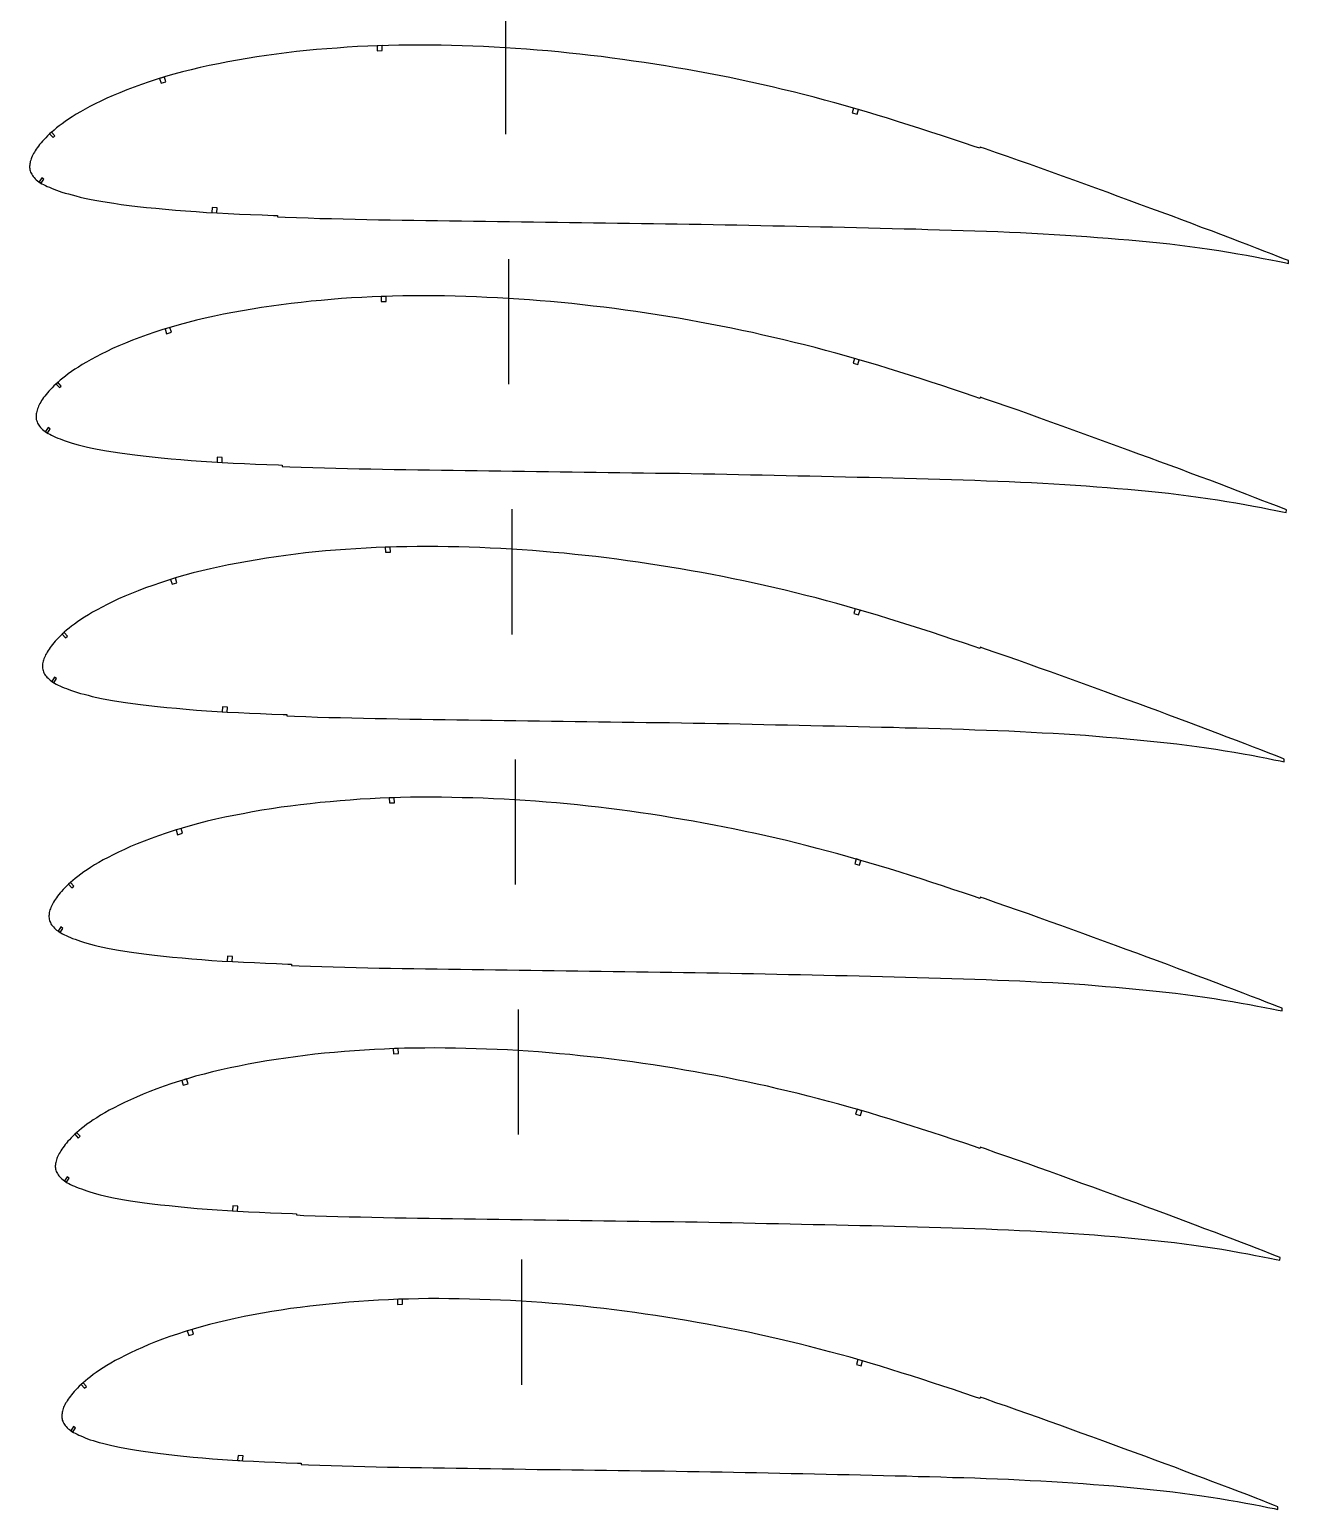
# Model space of a CAD drawing. Header units: metres. Extents: x -812 to 264, y -15627 to 100.
# Drawn here: x -760 to 247, y -4500 to -3316 of the extents above; entities that cross this region are included whole.
import ezdxf

# ---------------------------------------------------------------- set-up
doc = ezdxf.new("R2010")
doc.units = ezdxf.units.M

msp = doc.modelspace()

# ---------------------------------------------------------------- linework, layer by layer
for p, q in [((-379.3, -3400), (-379.3, -3300)), ((-376.8, -3600), (-376.8, -3500)), ((-374.2, -3800), (-374.2, -3700)), ((-371.6, -4000), (-371.6, -3900)), ((-369.1, -4200), (-369.1, -4100)), ((-366.5, -4400), (-366.5, -4300))]:
    msp.add_line(p, q)
at = {"layer": 'FoilLayer'}
for points in [[(246.8, -3501.1), (243.8, -3499.9), (239, -3498), (233.8, -3495.9), (228, -3493.7), (221.8, -3491.3), (215.1, -3488.7), (208, -3486), (200.5, -3483.2), (192.9, -3480.3), (185.2, -3477.3), (177.4, -3474.5), (169.5, -3471.5), (161.5, -3468.5), (153.3, -3465.4), (145.1, -3462.4), (136.7, -3459.3), (128.1, -3456.2), (119.4, -3453), (110.6, -3449.8), (101.8, -3446.5), (92.9, -3443.3), (84, -3440), (75.1, -3436.8), (66.2, -3433.6), (57.3, -3430.4), (48.5, -3427.2), (39.6, -3424.1), (30.8, -3421), (22.1, -3417.9), (13.3, -3414.9), (4.5, -3411.8), (0.2, -3410.4), (-0.1, -3411.3), (-4.5, -3409.8), (-13.2, -3406.9), (-21.9, -3404), (-30.6, -3401.1), (-39.3, -3398.3), (-48, -3395.5), (-56.6, -3392.7), (-65.2, -3390), (-73.8, -3387.3), (-82.3, -3384.7), (-90.7, -3382.2), (-99.2, -3379.7), (-107.6, -3377.3), (-116, -3375), (-124.4, -3372.7), (-132.7, -3370.5), (-141.1, -3368.3), (-149.5, -3366.2), (-157.9, -3364.2), (-166.3, -3362.2), (-174.8, -3360.3), (-183.2, -3358.4), (-191.7, -3356.6), (-200.1, -3354.8), (-208.6, -3353.1), (-217.1, -3351.5), (-225.7, -3349.9), (-234.2, -3348.4), (-242.8, -3346.9), (-251.4, -3345.4), (-260, -3344.1), (-268.6, -3342.7), (-277.2, -3341.5), (-285.8, -3340.2), (-294.3, -3339.1), (-302.9, -3338), (-311.5, -3337), (-320, -3336), (-328.6, -3335.1), (-337.1, -3334.2), (-345.7, -3333.4), (-354.3, -3332.7), (-362.8, -3332), (-371.4, -3331.4), (-379.9, -3330.9), (-388.5, -3330.4), (-397, -3330), (-405.6, -3329.6), (-414.1, -3329.3), (-422.6, -3329.1), (-431.1, -3328.9), (-439.6, -3328.8), (-448.1, -3328.8), (-456.5, -3328.8), (-464.8, -3328.9), (-473.1, -3329), (-481.4, -3329.3), (-489.6, -3329.6), (-497.9, -3330), (-506.1, -3330.5), (-514.3, -3331.1), (-522.5, -3331.7), (-530.6, -3332.4), (-538.8, -3333.2), (-546.8, -3334), (-554.8, -3334.9), (-562.8, -3335.9), (-570.7, -3337), (-578.5, -3338.2), (-586.3, -3339.4), (-594, -3340.8), (-601.6, -3342.2), (-609.2, -3343.7), (-616.6, -3345.2), (-623.9, -3346.8), (-631, -3348.5), (-638, -3350.2), (-644.8, -3352.1), (-651.5, -3354), (-658.1, -3356), (-664.5, -3358.1), (-670.7, -3360.2), (-676.7, -3362.4), (-682.5, -3364.6), (-688.1, -3366.8), (-693.5, -3369.1), (-698.5, -3371.3), (-703.3, -3373.5), (-707.8, -3375.7), (-712, -3377.9), (-715.9, -3380), (-719.6, -3382.1), (-723, -3384.1), (-726.1, -3386), (-729, -3387.9), (-731.7, -3389.8), (-734.2, -3391.6), (-736.6, -3393.3), (-738.7, -3395), (-740.7, -3396.7), (-742.5, -3398.3), (-744.2, -3399.8), (-745.8, -3401.3), (-747.3, -3402.8), (-748.6, -3404.2), (-749.9, -3405.6), (-751.1, -3406.9), (-752.2, -3408.2), (-753.2, -3409.5), (-754.1, -3410.8), (-754.9, -3412), (-755.7, -3413.2), (-756.4, -3414.3), (-757.1, -3415.4), (-757.7, -3416.6), (-758.2, -3417.7), (-758.7, -3418.8), (-759.1, -3419.8), (-759.4, -3420.8), (-759.7, -3421.8), (-759.9, -3422.8), (-760.1, -3423.8), (-760.2, -3424.8), (-760.3, -3425.7), (-760.3, -3426.6), (-760.2, -3427.5), (-760, -3428.4), (-759.8, -3429.3), (-759.5, -3430.3), (-759.1, -3431.2), (-758.6, -3432.1), (-758, -3433), (-757.4, -3433.9), (-756.6, -3434.7), (-755.8, -3435.6), (-754.9, -3436.4), (-753.9, -3437.2), (-752.8, -3438), (-751.7, -3438.8), (-750.4, -3439.6), (-749.1, -3440.3), (-747.6, -3441.1), (-746.1, -3441.8), (-744.4, -3442.5), (-742.7, -3443.3), (-740.8, -3444), (-738.8, -3444.8), (-736.7, -3445.5), (-734.4, -3446.3), (-731.9, -3447.1), (-729.2, -3447.8), (-726.3, -3448.6), (-723.2, -3449.4), (-719.9, -3450.3), (-716.2, -3451.1), (-712.3, -3451.9), (-708, -3452.7), (-703.3, -3453.6), (-698.3, -3454.4), (-692.8, -3455.2), (-686.9, -3456.1), (-680.6, -3456.9), (-673.9, -3457.7), (-666.8, -3458.5), (-659.3, -3459.2), (-651.5, -3460), (-643.6, -3460.7), (-635.4, -3461.3), (-627.1, -3461.9), (-618.7, -3462.5), (-610.1, -3463), (-601.3, -3463.4), (-592.4, -3463.9), (-583.4, -3464.2), (-574.3, -3464.6), (-565.1, -3465), (-562, -3465.1), (-562, -3466.1), (-555.8, -3466.4), (-546.6, -3466.7), (-537.3, -3467), (-528, -3467.3), (-518.7, -3467.5), (-509.3, -3467.8), (-499.9, -3468), (-490.5, -3468.2), (-481.1, -3468.4), (-471.7, -3468.5), (-462.3, -3468.7), (-452.8, -3468.8), (-443.3, -3469), (-433.8, -3469.1), (-424.2, -3469.2), (-414.7, -3469.4), (-405.1, -3469.5), (-395.5, -3469.6), (-385.9, -3469.8), (-376.3, -3469.9), (-366.7, -3470), (-357.1, -3470.2), (-347.5, -3470.3), (-337.9, -3470.4), (-328.3, -3470.6), (-318.8, -3470.7), (-309.2, -3470.8), (-299.6, -3471), (-290, -3471.1), (-280.4, -3471.2), (-270.8, -3471.3), (-261.2, -3471.5), (-251.6, -3471.6), (-242.1, -3471.7), (-232.5, -3471.9), (-223, -3472), (-213.4, -3472.2), (-203.9, -3472.4), (-194.4, -3472.6), (-184.8, -3472.7), (-175.3, -3473), (-165.7, -3473.2), (-156.2, -3473.4), (-146.6, -3473.6), (-137, -3473.8), (-127.4, -3474), (-117.9, -3474.2), (-108.3, -3474.4), (-98.7, -3474.7), (-89.2, -3474.9), (-79.7, -3475.1), (-70.2, -3475.3), (-60.7, -3475.6), (-51.2, -3475.8), (-41.7, -3476.1), (-32.2, -3476.4), (-22.7, -3476.7), (-13.3, -3476.9), (-4, -3477.3), (5.2, -3477.6), (14.5, -3477.9), (23.6, -3478.3), (32.6, -3478.7), (41.6, -3479.2), (50.6, -3479.7), (59.5, -3480.2), (68.4, -3480.7), (77.1, -3481.2), (85.6, -3481.8), (94.1, -3482.5), (102.6, -3483.2), (111, -3483.9), (119.3, -3484.6), (127.5, -3485.4), (135.7, -3486.2), (143.9, -3487), (151.9, -3487.8), (159.9, -3488.8), (167.9, -3489.8), (175.9, -3490.8), (183.7, -3491.9), (191.3, -3493.1), (198.8, -3494.3), (206.3, -3495.6), (213.4, -3496.8), (220.3, -3498.1), (226.7, -3499.3), (232.8, -3500.4), (238.4, -3501.5), (243.6, -3502.6), (246.8, -3503.3)], [(245.2, -3700.4), (242.2, -3699.2), (237.4, -3697.3), (232.2, -3695.3), (226.5, -3693.1), (220.3, -3690.7), (213.6, -3688.1), (206.6, -3685.4), (199.2, -3682.6), (191.6, -3679.7), (183.9, -3676.8), (176.2, -3674), (168.3, -3671), (160.4, -3668), (152.3, -3665), (144.1, -3662), (135.8, -3658.9), (127.3, -3655.8), (118.6, -3652.6), (109.9, -3649.4), (101.1, -3646.2), (92.3, -3643), (83.4, -3639.8), (74.6, -3636.6), (65.8, -3633.4), (56.9, -3630.2), (48.1, -3627.1), (39.4, -3623.9), (30.6, -3620.8), (21.9, -3617.8), (13.2, -3614.8), (4.5, -3611.8), (0.2, -3610.3), (-0.1, -3611.3), (-4.5, -3609.8), (-13.1, -3606.9), (-21.8, -3604), (-30.4, -3601.1), (-39, -3598.3), (-47.7, -3595.5), (-56.3, -3592.8), (-64.8, -3590.1), (-73.3, -3587.4), (-81.7, -3584.8), (-90.1, -3582.3), (-98.5, -3579.9), (-106.8, -3577.5), (-115.2, -3575.2), (-123.5, -3572.9), (-131.9, -3570.7), (-140.2, -3568.5), (-148.5, -3566.5), (-156.8, -3564.4), (-165.2, -3562.5), (-173.6, -3560.6), (-182, -3558.7), (-190.4, -3556.9), (-198.8, -3555.2), (-207.2, -3553.5), (-215.7, -3551.8), (-224.2, -3550.3), (-232.7, -3548.7), (-241.2, -3547.2), (-249.7, -3545.8), (-258.2, -3544.4), (-266.8, -3543.1), (-275.3, -3541.9), (-283.8, -3540.7), (-292.3, -3539.5), (-300.9, -3538.4), (-309.4, -3537.4), (-317.9, -3536.4), (-326.4, -3535.5), (-334.9, -3534.7), (-343.4, -3533.9), (-351.9, -3533.2), (-360.4, -3532.5), (-368.9, -3531.9), (-377.4, -3531.4), (-385.9, -3530.9), (-394.4, -3530.5), (-402.8, -3530.1), (-411.3, -3529.8), (-419.8, -3529.6), (-428.2, -3529.4), (-436.7, -3529.3), (-445, -3529.3), (-453.4, -3529.3), (-461.7, -3529.4), (-469.9, -3529.5), (-478.1, -3529.8), (-486.3, -3530.1), (-494.5, -3530.5), (-502.7, -3531), (-510.8, -3531.5), (-519, -3532.2), (-527.1, -3532.9), (-535.1, -3533.6), (-543.1, -3534.5), (-551.1, -3535.4), (-559, -3536.4), (-566.8, -3537.5), (-574.6, -3538.6), (-582.3, -3539.9), (-590, -3541.2), (-597.6, -3542.6), (-605.1, -3544), (-612.4, -3545.6), (-619.7, -3547.2), (-626.7, -3548.8), (-633.7, -3550.6), (-640.5, -3552.4), (-647.1, -3554.3), (-653.6, -3556.3), (-660, -3558.4), (-666.2, -3560.5), (-672.1, -3562.6), (-677.9, -3564.8), (-683.5, -3567.1), (-688.8, -3569.3), (-693.8, -3571.5), (-698.5, -3573.7), (-703, -3575.9), (-707.1, -3578), (-711, -3580.1), (-714.7, -3582.2), (-718.1, -3584.2), (-721.2, -3586.2), (-724.1, -3588), (-726.8, -3589.9), (-729.3, -3591.6), (-731.6, -3593.4), (-733.7, -3595.1), (-735.7, -3596.7), (-737.5, -3598.3), (-739.2, -3599.8), (-740.8, -3601.3), (-742.2, -3602.8), (-743.6, -3604.2), (-744.8, -3605.5), (-746, -3606.9), (-747.1, -3608.2), (-748, -3609.4), (-749, -3610.7), (-749.8, -3611.9), (-750.6, -3613.1), (-751.3, -3614.2), (-752, -3615.3), (-752.5, -3616.5), (-753.1, -3617.6), (-753.5, -3618.6), (-753.9, -3619.6), (-754.3, -3620.7), (-754.5, -3621.7), (-754.8, -3622.7), (-754.9, -3623.6), (-755.1, -3624.6), (-755.1, -3625.5), (-755.1, -3626.4), (-755, -3627.3), (-754.9, -3628.2), (-754.6, -3629.1), (-754.3, -3630.1), (-753.9, -3631), (-753.5, -3631.9), (-752.9, -3632.8), (-752.2, -3633.6), (-751.5, -3634.5), (-750.7, -3635.3), (-749.8, -3636.2), (-748.8, -3637), (-747.7, -3637.8), (-746.6, -3638.5), (-745.3, -3639.3), (-744, -3640), (-742.6, -3640.8), (-741, -3641.5), (-739.4, -3642.2), (-737.6, -3643), (-735.8, -3643.7), (-733.8, -3644.5), (-731.7, -3645.2), (-729.4, -3646), (-726.9, -3646.7), (-724.3, -3647.5), (-721.4, -3648.3), (-718.3, -3649.1), (-715, -3649.9), (-711.4, -3650.7), (-707.5, -3651.6), (-703.2, -3652.4), (-698.6, -3653.2), (-693.5, -3654), (-688.1, -3654.8), (-682.2, -3655.7), (-676, -3656.5), (-669.3, -3657.3), (-662.3, -3658.1), (-654.9, -3658.8), (-647.1, -3659.5), (-639.2, -3660.2), (-631.1, -3660.9), (-622.9, -3661.5), (-614.5, -3662), (-606, -3662.5), (-597.3, -3663), (-588.4, -3663.4), (-579.5, -3663.8), (-570.4, -3664.2), (-561.2, -3664.5), (-558.2, -3664.6), (-558.2, -3665.7), (-552.1, -3665.9), (-542.9, -3666.2), (-533.7, -3666.5), (-524.4, -3666.8), (-515.2, -3667.1), (-505.8, -3667.3), (-496.5, -3667.5), (-487.2, -3667.7), (-477.9, -3667.9), (-468.5, -3668.1), (-459.2, -3668.2), (-449.7, -3668.3), (-440.3, -3668.5), (-430.8, -3668.6), (-421.4, -3668.8), (-411.9, -3668.9), (-402.3, -3669), (-392.8, -3669.2), (-383.3, -3669.3), (-373.8, -3669.4), (-364.2, -3669.6), (-354.7, -3669.7), (-345.2, -3669.8), (-335.7, -3670), (-326.1, -3670.1), (-316.6, -3670.2), (-307.1, -3670.3), (-297.5, -3670.5), (-288, -3670.6), (-278.5, -3670.7), (-269, -3670.9), (-259.4, -3671), (-249.9, -3671.1), (-240.4, -3671.2), (-231, -3671.4), (-221.5, -3671.5), (-212, -3671.7), (-202.5, -3671.9), (-193.1, -3672.1), (-183.6, -3672.3), (-174.1, -3672.5), (-164.6, -3672.7), (-155.1, -3672.9), (-145.6, -3673.1), (-136.1, -3673.3), (-126.6, -3673.5), (-117.1, -3673.7), (-107.6, -3673.9), (-98.1, -3674.2), (-88.6, -3674.4), (-79.1, -3674.6), (-69.7, -3674.8), (-60.2, -3675.1), (-50.8, -3675.3), (-41.4, -3675.6), (-32, -3675.9), (-22.6, -3676.1), (-13.3, -3676.4), (-4, -3676.7), (5.2, -3677.1), (14.4, -3677.4), (23.4, -3677.8), (32.4, -3678.2), (41.4, -3678.6), (50.3, -3679.1), (59.1, -3679.6), (67.9, -3680.1), (76.6, -3680.6), (85, -3681.2), (93.5, -3681.9), (101.9, -3682.6), (110.2, -3683.3), (118.5, -3684), (126.7, -3684.8), (134.8, -3685.6), (142.9, -3686.4), (150.9, -3687.2), (158.8, -3688.2), (166.8, -3689.2), (174.7, -3690.2), (182.4, -3691.3), (190, -3692.4), (197.5, -3693.7), (204.9, -3694.9), (212, -3696.2), (218.8, -3697.4), (225.2, -3698.6), (231.2, -3699.8), (236.8, -3700.9), (242, -3701.9), (245.1, -3702.5)], [(243.5, -3899.7), (240.5, -3898.5), (235.8, -3896.7), (230.6, -3894.6), (224.9, -3892.4), (218.8, -3890.1), (212.2, -3887.5), (205.2, -3884.9), (197.8, -3882.1), (190.3, -3879.2), (182.6, -3876.3), (175, -3873.5), (167.2, -3870.5), (159.3, -3867.5), (151.3, -3864.6), (143.1, -3861.5), (134.8, -3858.5), (126.4, -3855.4), (117.8, -3852.3), (109.1, -3849.1), (100.4, -3845.9), (91.6, -3842.7), (82.8, -3839.5), (74.1, -3836.3), (65.3, -3833.2), (56.6, -3830), (47.8, -3826.9), (39.1, -3823.8), (30.4, -3820.7), (21.8, -3817.7), (13.1, -3814.7), (4.5, -3811.7), (0.2, -3810.2), (-0.1, -3811.2), (-4.5, -3809.7), (-13.1, -3806.8), (-21.6, -3804), (-30.2, -3801.1), (-38.8, -3798.3), (-47.3, -3795.6), (-55.9, -3792.8), (-64.4, -3790.1), (-72.8, -3787.5), (-81.2, -3785), (-89.5, -3782.5), (-97.8, -3780), (-106.1, -3777.6), (-114.4, -3775.3), (-122.7, -3773.1), (-131, -3770.9), (-139.2, -3768.8), (-147.5, -3766.7), (-155.8, -3764.7), (-164.1, -3762.7), (-172.4, -3760.8), (-180.7, -3759), (-189.1, -3757.2), (-197.4, -3755.5), (-205.8, -3753.8), (-214.2, -3752.2), (-222.6, -3750.6), (-231.1, -3749.1), (-239.5, -3747.6), (-248, -3746.2), (-256.5, -3744.8), (-265, -3743.5), (-273.4, -3742.3), (-281.9, -3741.1), (-290.4, -3739.9), (-298.8, -3738.9), (-307.3, -3737.8), (-315.7, -3736.9), (-324.1, -3736), (-332.6, -3735.1), (-341, -3734.4), (-349.5, -3733.6), (-357.9, -3733), (-366.3, -3732.4), (-374.8, -3731.9), (-383.2, -3731.4), (-391.7, -3731), (-400.1, -3730.6), (-408.5, -3730.3), (-416.9, -3730.1), (-425.3, -3729.9), (-433.7, -3729.8), (-442, -3729.8), (-450.3, -3729.8), (-458.5, -3729.9), (-466.7, -3730), (-474.9, -3730.3), (-483, -3730.6), (-491.1, -3731), (-499.3, -3731.5), (-507.4, -3732), (-515.4, -3732.6), (-523.5, -3733.3), (-531.5, -3734.1), (-539.4, -3734.9), (-547.3, -3735.8), (-555.2, -3736.8), (-563, -3737.9), (-570.7, -3739), (-578.3, -3740.3), (-585.9, -3741.6), (-593.5, -3743), (-601, -3744.4), (-608.3, -3745.9), (-615.4, -3747.5), (-622.5, -3749.2), (-629.4, -3750.9), (-636.1, -3752.7), (-642.7, -3754.6), (-649.2, -3756.6), (-655.5, -3758.7), (-661.6, -3760.8), (-667.6, -3762.9), (-673.3, -3765.1), (-678.8, -3767.3), (-684.1, -3769.5), (-689.1, -3771.7), (-693.8, -3773.9), (-698.2, -3776.1), (-702.3, -3778.2), (-706.2, -3780.3), (-709.8, -3782.3), (-713.2, -3784.3), (-716.3, -3786.3), (-719.2, -3788.1), (-721.8, -3789.9), (-724.3, -3791.7), (-726.6, -3793.4), (-728.7, -3795.1), (-730.7, -3796.7), (-732.5, -3798.3), (-734.2, -3799.8), (-735.7, -3801.3), (-737.2, -3802.7), (-738.5, -3804.1), (-739.7, -3805.5), (-740.9, -3806.8), (-742, -3808.1), (-742.9, -3809.4), (-743.9, -3810.6), (-744.7, -3811.8), (-745.5, -3813), (-746.2, -3814.1), (-746.8, -3815.2), (-747.4, -3816.4), (-747.9, -3817.5), (-748.4, -3818.5), (-748.8, -3819.5), (-749.1, -3820.5), (-749.4, -3821.5), (-749.6, -3822.5), (-749.8, -3823.5), (-749.9, -3824.4), (-750, -3825.3), (-750, -3826.2), (-749.9, -3827.1), (-749.7, -3828), (-749.5, -3828.9), (-749.2, -3829.9), (-748.8, -3830.8), (-748.3, -3831.7), (-747.8, -3832.5), (-747.1, -3833.4), (-746.4, -3834.3), (-745.5, -3835.1), (-744.7, -3835.9), (-743.7, -3836.7), (-742.6, -3837.5), (-741.5, -3838.3), (-740.3, -3839), (-738.9, -3839.8), (-737.5, -3840.5), (-736, -3841.2), (-734.4, -3841.9), (-732.6, -3842.7), (-730.8, -3843.4), (-728.8, -3844.2), (-726.7, -3844.9), (-724.4, -3845.7), (-722, -3846.4), (-719.4, -3847.2), (-716.5, -3847.9), (-713.4, -3848.7), (-710.1, -3849.6), (-706.5, -3850.4), (-702.7, -3851.2), (-698.4, -3852), (-693.8, -3852.8), (-688.8, -3853.6), (-683.4, -3854.5), (-677.6, -3855.3), (-671.4, -3856.1), (-664.8, -3856.9), (-657.8, -3857.7), (-650.4, -3858.4), (-642.7, -3859.1), (-634.9, -3859.8), (-626.8, -3860.5), (-618.7, -3861.1), (-610.3, -3861.6), (-601.8, -3862.1), (-593.2, -3862.5), (-584.4, -3863), (-575.5, -3863.4), (-566.5, -3863.7), (-557.4, -3864.1), (-554.4, -3864.2), (-554.4, -3865.2), (-548.3, -3865.5), (-539.2, -3865.8), (-530, -3866.1), (-520.9, -3866.4), (-511.6, -3866.6), (-502.4, -3866.8), (-493.1, -3867.1), (-483.9, -3867.3), (-474.6, -3867.4), (-465.3, -3867.6), (-456, -3867.7), (-446.7, -3867.9), (-437.3, -3868), (-427.9, -3868.2), (-418.5, -3868.3), (-409.1, -3868.4), (-399.6, -3868.6), (-390.1, -3868.7), (-380.7, -3868.8), (-371.2, -3868.9), (-361.7, -3869.1), (-352.3, -3869.2), (-342.8, -3869.4), (-333.4, -3869.5), (-323.9, -3869.6), (-314.4, -3869.7), (-305, -3869.9), (-295.5, -3870), (-286.1, -3870.1), (-276.6, -3870.3), (-267.1, -3870.4), (-257.7, -3870.5), (-248.2, -3870.6), (-238.8, -3870.8), (-229.4, -3870.9), (-220, -3871.1), (-210.5, -3871.2), (-201.1, -3871.4), (-191.7, -3871.6), (-182.3, -3871.8), (-172.9, -3872), (-163.5, -3872.2), (-154, -3872.4), (-144.6, -3872.6), (-135.2, -3872.8), (-125.7, -3873), (-116.3, -3873.2), (-106.8, -3873.4), (-97.4, -3873.6), (-88, -3873.9), (-78.6, -3874.1), (-69.2, -3874.3), (-59.8, -3874.6), (-50.5, -3874.8), (-41.1, -3875.1), (-31.7, -3875.3), (-22.4, -3875.6), (-13.2, -3875.9), (-4, -3876.2), (5.2, -3876.5), (14.3, -3876.9), (23.3, -3877.2), (32.2, -3877.6), (41.1, -3878.1), (49.9, -3878.6), (58.7, -3879.1), (67.5, -3879.6), (76.1, -3880.1), (84.5, -3880.7), (92.8, -3881.4), (101.2, -3882.1), (109.5, -3882.7), (117.7, -3883.4), (125.8, -3884.2), (133.9, -3885.1), (141.9, -3885.8), (149.8, -3886.6), (157.7, -3887.6), (165.6, -3888.6), (173.5, -3889.6), (181.2, -3890.6), (188.7, -3891.8), (196.2, -3893), (203.5, -3894.3), (210.6, -3895.5), (217.3, -3896.7), (223.7, -3897.9), (229.6, -3899.1), (235.2, -3900.2), (240.3, -3901.2), (243.5, -3901.8)], [(241.8, -4099), (238.9, -4097.8), (234.1, -4096), (229, -4094), (223.4, -4091.8), (217.3, -4089.5), (210.7, -4087), (203.7, -4084.3), (196.5, -4081.5), (189, -4078.6), (181.4, -4075.8), (173.8, -4073), (166, -4070), (158.2, -4067.1), (150.2, -4064.1), (142.1, -4061.1), (133.9, -4058.1), (125.5, -4055), (117, -4051.9), (108.4, -4048.8), (99.7, -4045.6), (91, -4042.4), (82.3, -4039.2), (73.6, -4036.1), (64.9, -4032.9), (56.2, -4029.8), (47.5, -4026.7), (38.8, -4023.6), (30.2, -4020.6), (21.6, -4017.5), (13, -4014.6), (4.4, -4011.6), (0.2, -4010.1), (-0.1, -4011.1), (-4.4, -4009.7), (-13, -4006.8), (-21.5, -4003.9), (-30, -4001.1), (-38.5, -3998.3), (-47, -3995.6), (-55.5, -3992.9), (-63.9, -3990.2), (-72.3, -3987.6), (-80.6, -3985.1), (-88.9, -3982.6), (-97.2, -3980.2), (-105.4, -3977.8), (-113.6, -3975.5), (-121.9, -3973.3), (-130.1, -3971.1), (-138.3, -3969), (-146.5, -3966.9), (-154.7, -3964.9), (-163, -3963), (-171.2, -3961.1), (-179.5, -3959.3), (-187.8, -3957.5), (-196.1, -3955.8), (-204.4, -3954.1), (-212.7, -3952.5), (-221.1, -3951), (-229.5, -3949.4), (-237.9, -3948), (-246.3, -3946.6), (-254.7, -3945.2), (-263.2, -3943.9), (-271.6, -3942.7), (-280, -3941.5), (-288.4, -3940.4), (-296.8, -3939.3), (-305.2, -3938.3), (-313.5, -3937.3), (-321.9, -3936.4), (-330.3, -3935.6), (-338.7, -3934.8), (-347.1, -3934.1), (-355.4, -3933.5), (-363.8, -3932.9), (-372.2, -3932.3), (-380.6, -3931.9), (-389, -3931.4), (-397.4, -3931.1), (-405.7, -3930.8), (-414.1, -3930.6), (-422.4, -3930.4), (-430.7, -3930.3), (-439, -3930.2), (-447.2, -3930.3), (-455.4, -3930.3), (-463.5, -3930.5), (-471.6, -3930.8), (-479.7, -3931.1), (-487.8, -3931.5), (-495.8, -3931.9), (-503.9, -3932.5), (-511.9, -3933.1), (-519.9, -3933.8), (-527.8, -3934.5), (-535.7, -3935.4), (-543.6, -3936.3), (-551.4, -3937.3), (-559.1, -3938.3), (-566.8, -3939.5), (-574.4, -3940.7), (-581.9, -3942), (-589.4, -3943.4), (-596.8, -3944.8), (-604.1, -3946.3), (-611.2, -3947.9), (-618.2, -3949.5), (-625, -3951.3), (-631.7, -3953.1), (-638.3, -3955), (-644.7, -3956.9), (-651, -3958.9), (-657.1, -3961), (-663, -3963.2), (-668.7, -3965.3), (-674.1, -3967.5), (-679.4, -3969.7), (-684.3, -3971.9), (-689, -3974.1), (-693.4, -3976.2), (-697.5, -3978.3), (-701.4, -3980.4), (-704.9, -3982.5), (-708.3, -3984.4), (-711.4, -3986.4), (-714.2, -3988.2), (-716.9, -3990), (-719.3, -3991.8), (-721.6, -3993.5), (-723.7, -3995.1), (-725.6, -3996.8), (-727.4, -3998.3), (-729.1, -3999.8), (-730.7, -4001.3), (-732.1, -4002.7), (-733.4, -4004.1), (-734.7, -4005.5), (-735.8, -4006.8), (-736.9, -4008.1), (-737.8, -4009.3), (-738.7, -4010.6), (-739.6, -4011.8), (-740.4, -4012.9), (-741.1, -4014.1), (-741.7, -4015.1), (-742.3, -4016.3), (-742.8, -4017.4), (-743.3, -4018.4), (-743.6, -4019.4), (-744, -4020.4), (-744.2, -4021.4), (-744.5, -4022.4), (-744.6, -4023.3), (-744.7, -4024.3), (-744.8, -4025.1), (-744.8, -4026), (-744.7, -4026.9), (-744.6, -4027.8), (-744.4, -4028.7), (-744, -4029.6), (-743.6, -4030.5), (-743.2, -4031.4), (-742.6, -4032.3), (-742, -4033.2), (-741.2, -4034), (-740.4, -4034.9), (-739.5, -4035.7), (-738.6, -4036.5), (-737.5, -4037.2), (-736.4, -4038), (-735.2, -4038.7), (-733.9, -4039.5), (-732.4, -4040.2), (-730.9, -4040.9), (-729.3, -4041.6), (-727.6, -4042.4), (-725.8, -4043.1), (-723.8, -4043.8), (-721.7, -4044.6), (-719.5, -4045.3), (-717, -4046.1), (-714.4, -4046.8), (-711.6, -4047.6), (-708.6, -4048.4), (-705.3, -4049.2), (-701.7, -4050), (-697.8, -4050.8), (-693.6, -4051.6), (-689.1, -4052.4), (-684.1, -4053.3), (-678.7, -4054.1), (-672.9, -4054.9), (-666.8, -4055.7), (-660.2, -4056.5), (-653.2, -4057.2), (-645.9, -4058), (-638.3, -4058.7), (-630.5, -4059.4), (-622.5, -4060.1), (-614.4, -4060.7), (-606.2, -4061.2), (-597.7, -4061.7), (-589.1, -4062.1), (-580.4, -4062.5), (-571.6, -4062.9), (-562.6, -4063.3), (-553.6, -4063.6), (-550.6, -4063.7), (-550.6, -4064.8), (-544.5, -4065), (-535.5, -4065.3), (-526.4, -4065.6), (-517.3, -4065.9), (-508.1, -4066.1), (-498.9, -4066.4), (-489.7, -4066.6), (-480.5, -4066.8), (-471.4, -4067), (-462.2, -4067.1), (-452.9, -4067.3), (-443.6, -4067.4), (-434.3, -4067.5), (-425, -4067.7), (-415.6, -4067.8), (-406.3, -4068), (-396.9, -4068.1), (-387.5, -4068.2), (-378.1, -4068.3), (-368.7, -4068.5), (-359.3, -4068.6), (-349.9, -4068.7), (-340.5, -4068.9), (-331.1, -4069), (-321.7, -4069.1), (-312.3, -4069.2), (-302.9, -4069.4), (-293.5, -4069.5), (-284.1, -4069.6), (-274.7, -4069.8), (-265.3, -4069.9), (-255.9, -4070), (-246.5, -4070.1), (-237.2, -4070.3), (-227.8, -4070.4), (-218.4, -4070.6), (-209.1, -4070.7), (-199.8, -4070.9), (-190.4, -4071.1), (-181.1, -4071.3), (-171.7, -4071.5), (-162.4, -4071.7), (-153, -4071.9), (-143.6, -4072.1), (-134.2, -4072.3), (-124.9, -4072.5), (-115.5, -4072.7), (-106.1, -4072.9), (-96.7, -4073.1), (-87.4, -4073.4), (-78, -4073.6), (-68.7, -4073.8), (-59.4, -4074), (-50.1, -4074.3), (-40.8, -4074.6), (-31.5, -4074.8), (-22.3, -4075.1), (-13.1, -4075.4), (-4, -4075.7), (5.1, -4076), (14.2, -4076.4), (23.1, -4076.7), (32, -4077.1), (40.8, -4077.5), (49.6, -4078), (58.3, -4078.5), (67, -4079), (75.5, -4079.5), (83.9, -4080.1), (92.2, -4080.8), (100.5, -4081.5), (108.7, -4082.1), (116.9, -4082.9), (124.9, -4083.7), (133, -4084.5), (141, -4085.2), (148.8, -4086), (156.6, -4087), (164.5, -4088), (172.3, -4089), (179.9, -4090), (187.4, -4091.2), (194.8, -4092.4), (202.1, -4093.6), (209.1, -4094.9), (215.8, -4096.1), (222.1, -4097.3), (228.1, -4098.4), (233.6, -4099.5), (238.7, -4100.5), (241.8, -4101.1)], [(240.2, -4298.4), (237.2, -4297.2), (232.5, -4295.3), (227.4, -4293.3), (221.9, -4291.2), (215.8, -4288.8), (209.3, -4286.4), (202.3, -4283.7), (195.1, -4280.9), (187.7, -4278.1), (180.1, -4275.3), (172.6, -4272.5), (164.9, -4269.6), (157.1, -4266.6), (149.2, -4263.7), (141.2, -4260.7), (133, -4257.7), (124.7, -4254.7), (116.2, -4251.6), (107.6, -4248.4), (99, -4245.3), (90.4, -4242.1), (81.7, -4239), (73.1, -4235.8), (64.4, -4232.7), (55.8, -4229.6), (47.2, -4226.5), (38.6, -4223.5), (30, -4220.4), (21.5, -4217.4), (12.9, -4214.5), (4.4, -4211.5), (0.2, -4210.1), (-0.1, -4211.1), (-4.4, -4209.6), (-12.9, -4206.7), (-21.3, -4203.9), (-29.8, -4201.1), (-38.2, -4198.4), (-46.7, -4195.6), (-55.1, -4192.9), (-63.5, -4190.3), (-71.8, -4187.7), (-80.1, -4185.2), (-88.3, -4182.7), (-96.5, -4180.3), (-104.7, -4178), (-112.8, -4175.7), (-121, -4173.5), (-129.2, -4171.3), (-137.3, -4169.2), (-145.5, -4167.2), (-153.6, -4165.2), (-161.8, -4163.3), (-170, -4161.4), (-178.3, -4159.6), (-186.5, -4157.8), (-194.7, -4156.1), (-203, -4154.4), (-211.3, -4152.8), (-219.6, -4151.3), (-227.9, -4149.8), (-236.3, -4148.4), (-244.6, -4147), (-253, -4145.6), (-261.3, -4144.3), (-269.7, -4143.1), (-278, -4141.9), (-286.4, -4140.8), (-294.7, -4139.7), (-303, -4138.7), (-311.4, -4137.8), (-319.7, -4136.9), (-328, -4136), (-336.3, -4135.3), (-344.7, -4134.6), (-353, -4133.9), (-361.3, -4133.3), (-369.7, -4132.8), (-378, -4132.3), (-386.3, -4131.9), (-394.6, -4131.6), (-402.9, -4131.3), (-411.2, -4131.1), (-419.5, -4130.9), (-427.7, -4130.8), (-436, -4130.7), (-444.1, -4130.8), (-452.2, -4130.8), (-460.3, -4131), (-468.3, -4131.2), (-476.4, -4131.6), (-484.4, -4132), (-492.4, -4132.4), (-500.4, -4133), (-508.4, -4133.6), (-516.3, -4134.3), (-524.2, -4135), (-532, -4135.8), (-539.8, -4136.7), (-547.6, -4137.7), (-555.2, -4138.8), (-562.9, -4139.9), (-570.4, -4141.1), (-577.9, -4142.4), (-585.4, -4143.8), (-592.7, -4145.2), (-599.9, -4146.7), (-607, -4148.3), (-613.9, -4149.9), (-620.7, -4151.6), (-627.4, -4153.4), (-633.9, -4155.3), (-640.3, -4157.2), (-646.5, -4159.2), (-652.5, -4161.3), (-658.4, -4163.4), (-664, -4165.6), (-669.5, -4167.8), (-674.7, -4170), (-679.6, -4172.1), (-684.2, -4174.3), (-688.6, -4176.4), (-692.7, -4178.5), (-696.5, -4180.6), (-700.1, -4182.6), (-703.4, -4184.6), (-706.5, -4186.5), (-709.3, -4188.3), (-711.9, -4190.1), (-714.4, -4191.8), (-716.6, -4193.5), (-718.7, -4195.2), (-720.6, -4196.8), (-722.4, -4198.3), (-724.1, -4199.8), (-725.6, -4201.3), (-727, -4202.7), (-728.4, -4204.1), (-729.6, -4205.4), (-730.7, -4206.8), (-731.8, -4208), (-732.7, -4209.3), (-733.6, -4210.5), (-734.5, -4211.7), (-735.2, -4212.9), (-735.9, -4214), (-736.6, -4215), (-737.1, -4216.2), (-737.6, -4217.2), (-738.1, -4218.3), (-738.5, -4219.2), (-738.8, -4220.3), (-739.1, -4221.2), (-739.3, -4222.2), (-739.5, -4223.2), (-739.6, -4224.1), (-739.7, -4225), (-739.7, -4225.8), (-739.6, -4226.7), (-739.4, -4227.6), (-739.2, -4228.5), (-738.9, -4229.4), (-738.5, -4230.3), (-738, -4231.2), (-737.5, -4232.1), (-736.8, -4232.9), (-736.1, -4233.8), (-735.3, -4234.6), (-734.4, -4235.4), (-733.5, -4236.2), (-732.4, -4237), (-731.3, -4237.7), (-730.1, -4238.5), (-728.8, -4239.2), (-727.4, -4239.9), (-725.9, -4240.6), (-724.3, -4241.3), (-722.6, -4242.1), (-720.7, -4242.8), (-718.8, -4243.5), (-716.7, -4244.3), (-714.5, -4245), (-712.1, -4245.8), (-709.5, -4246.5), (-706.7, -4247.3), (-703.7, -4248.1), (-700.4, -4248.9), (-696.8, -4249.7), (-693, -4250.5), (-688.8, -4251.3), (-684.3, -4252.1), (-679.4, -4252.9), (-674, -4253.7), (-668.3, -4254.5), (-662.2, -4255.3), (-655.6, -4256.1), (-648.7, -4256.8), (-641.5, -4257.6), (-633.9, -4258.3), (-626.2, -4259), (-618.2, -4259.6), (-610.2, -4260.2), (-602, -4260.8), (-593.6, -4261.2), (-585.1, -4261.7), (-576.4, -4262.1), (-567.6, -4262.5), (-558.7, -4262.8), (-549.8, -4263.2), (-546.8, -4263.3), (-546.8, -4264.3), (-540.8, -4264.6), (-531.8, -4264.9), (-522.8, -4265.2), (-513.7, -4265.4), (-504.6, -4265.7), (-495.5, -4265.9), (-486.4, -4266.1), (-477.2, -4266.3), (-468.1, -4266.5), (-459, -4266.7), (-449.8, -4266.8), (-440.5, -4266.9), (-431.3, -4267.1), (-422, -4267.2), (-412.7, -4267.4), (-403.4, -4267.5), (-394.1, -4267.6), (-384.8, -4267.7), (-375.5, -4267.9), (-366.1, -4268), (-356.8, -4268.1), (-347.5, -4268.3), (-338.1, -4268.4), (-328.8, -4268.5), (-319.5, -4268.6), (-310.1, -4268.8), (-300.8, -4268.9), (-291.5, -4269), (-282.1, -4269.2), (-272.8, -4269.3), (-263.5, -4269.4), (-254.1, -4269.5), (-244.8, -4269.6), (-235.5, -4269.8), (-226.2, -4269.9), (-216.9, -4270.1), (-207.7, -4270.2), (-198.4, -4270.4), (-189.1, -4270.6), (-179.8, -4270.8), (-170.6, -4271), (-161.2, -4271.2), (-151.9, -4271.4), (-142.6, -4271.6), (-133.3, -4271.8), (-124, -4272), (-114.7, -4272.2), (-105.4, -4272.4), (-96.1, -4272.6), (-86.8, -4272.8), (-77.5, -4273.1), (-68.3, -4273.3), (-59, -4273.5), (-49.8, -4273.8), (-40.5, -4274), (-31.3, -4274.3), (-22.1, -4274.6), (-13, -4274.9), (-3.9, -4275.2), (5.1, -4275.5), (14.1, -4275.8), (23, -4276.2), (31.8, -4276.6), (40.5, -4277), (49.2, -4277.5), (57.9, -4278), (66.6, -4278.5), (75, -4279), (83.3, -4279.6), (91.6, -4280.2), (99.8, -4280.9), (108, -4281.6), (116.1, -4282.3), (124.1, -4283.1), (132.1, -4283.9), (140, -4284.6), (147.8, -4285.4), (155.6, -4286.4), (163.4, -4287.4), (171.1, -4288.4), (178.7, -4289.4), (186.1, -4290.5), (193.5, -4291.7), (200.7, -4293), (207.7, -4294.2), (214.3, -4295.4), (220.6, -4296.6), (226.5, -4297.7), (232, -4298.8), (237, -4299.8), (240.1, -4300.4)], [(238.5, -4497.7), (235.6, -4496.5), (230.9, -4494.7), (225.8, -4492.7), (220.3, -4490.5), (214.3, -4488.2), (207.8, -4485.8), (200.9, -4483.1), (193.7, -4480.4), (186.3, -4477.6), (178.9, -4474.7), (171.4, -4472), (163.7, -4469.1), (156, -4466.1), (148.2, -4463.2), (140.2, -4460.3), (132.1, -4457.3), (123.8, -4454.3), (115.4, -4451.2), (106.9, -4448.1), (98.3, -4445), (89.7, -4441.8), (81.1, -4438.7), (72.6, -4435.6), (64, -4432.5), (55.4, -4429.4), (46.8, -4426.3), (38.3, -4423.3), (29.8, -4420.3), (21.3, -4417.3), (12.8, -4414.4), (4.4, -4411.4), (0.2, -4410), (-0.1, -4411), (-4.4, -4409.6), (-12.8, -4406.7), (-21.2, -4403.9), (-29.6, -4401.1), (-38, -4398.4), (-46.4, -4395.7), (-54.7, -4393), (-63.1, -4390.4), (-71.3, -4387.8), (-79.5, -4385.3), (-87.7, -4382.8), (-95.8, -4380.5), (-103.9, -4378.1), (-112.1, -4375.9), (-120.2, -4373.7), (-128.3, -4371.5), (-136.4, -4369.4), (-144.5, -4367.4), (-152.6, -4365.4), (-160.7, -4363.5), (-168.9, -4361.7), (-177, -4359.9), (-185.2, -4358.1), (-193.4, -4356.4), (-201.6, -4354.8), (-209.8, -4353.2), (-218.1, -4351.7), (-226.3, -4350.2), (-234.6, -4348.7), (-242.9, -4347.3), (-251.2, -4346), (-259.5, -4344.7), (-267.8, -4343.5), (-276.1, -4342.3), (-284.4, -4341.2), (-292.7, -4340.1), (-300.9, -4339.1), (-309.2, -4338.2), (-317.5, -4337.3), (-325.7, -4336.5), (-334, -4335.7), (-342.3, -4335), (-350.5, -4334.4), (-358.8, -4333.8), (-367.1, -4333.3), (-375.4, -4332.8), (-383.6, -4332.4), (-391.9, -4332.1), (-400.1, -4331.8), (-408.3, -4331.5), (-416.6, -4331.4), (-424.8, -4331.3), (-432.9, -4331.2), (-441, -4331.2), (-449.1, -4331.3), (-457.1, -4331.5), (-465.1, -4331.7), (-473.1, -4332.1), (-481, -4332.4), (-489, -4332.9), (-496.9, -4333.4), (-504.8, -4334), (-512.7, -4334.7), (-520.5, -4335.5), (-528.3, -4336.3), (-536.1, -4337.2), (-543.7, -4338.2), (-551.4, -4339.2), (-558.9, -4340.3), (-566.4, -4341.5), (-573.9, -4342.8), (-581.3, -4344.2), (-588.6, -4345.6), (-595.8, -4347.1), (-602.8, -4348.6), (-609.7, -4350.3), (-616.4, -4352), (-623, -4353.7), (-629.5, -4355.6), (-635.8, -4357.5), (-642, -4359.5), (-648, -4361.6), (-653.8, -4363.7), (-659.4, -4365.8), (-664.8, -4368), (-670, -4370.2), (-674.9, -4372.3), (-679.5, -4374.5), (-683.8, -4376.6), (-687.9, -4378.7), (-691.7, -4380.7), (-695.2, -4382.7), (-698.5, -4384.7), (-701.5, -4386.6), (-704.4, -4388.4), (-707, -4390.2), (-709.4, -4391.9), (-711.6, -4393.6), (-713.7, -4395.2), (-715.6, -4396.8), (-717.4, -4398.4), (-719, -4399.9), (-720.6, -4401.3), (-722, -4402.7), (-723.3, -4404.1), (-724.5, -4405.4), (-725.6, -4406.7), (-726.7, -4408), (-727.6, -4409.2), (-728.5, -4410.4), (-729.4, -4411.6), (-730.1, -4412.8), (-730.8, -4413.9), (-731.4, -4414.9), (-732, -4416), (-732.5, -4417.1), (-733, -4418.1), (-733.4, -4419.1), (-733.7, -4420.1), (-733.9, -4421.1), (-734.2, -4422.1), (-734.3, -4423), (-734.4, -4423.9), (-734.5, -4424.8), (-734.5, -4425.7), (-734.4, -4426.5), (-734.3, -4427.4), (-734.1, -4428.3), (-733.7, -4429.2), (-733.4, -4430.1), (-732.9, -4431), (-732.4, -4431.8), (-731.7, -4432.7), (-731, -4433.5), (-730.2, -4434.4), (-729.3, -4435.2), (-728.4, -4435.9), (-727.3, -4436.7), (-726.2, -4437.5), (-725, -4438.2), (-723.7, -4438.9), (-722.3, -4439.6), (-720.8, -4440.3), (-719.2, -4441), (-717.5, -4441.8), (-715.7, -4442.5), (-713.8, -4443.2), (-711.7, -4444), (-709.5, -4444.7), (-707.1, -4445.4), (-704.6, -4446.2), (-701.8, -4446.9), (-698.8, -4447.7), (-695.5, -4448.5), (-692, -4449.3), (-688.2, -4450.1), (-684.1, -4450.9), (-679.5, -4451.7), (-674.6, -4452.5), (-669.3, -4453.3), (-663.6, -4454.1), (-657.6, -4454.9), (-651.1, -4455.7), (-644.2, -4456.4), (-637, -4457.2), (-629.5, -4457.9), (-621.8, -4458.6), (-613.9, -4459.2), (-605.9, -4459.8), (-597.8, -4460.3), (-589.5, -4460.8), (-581, -4461.2), (-572.4, -4461.6), (-563.7, -4462), (-554.9, -4462.4), (-545.9, -4462.7), (-543, -4462.8), (-543, -4463.9), (-537, -4464.1), (-528.1, -4464.4), (-519.1, -4464.7), (-510.1, -4465), (-501.1, -4465.2), (-492.1, -4465.4), (-483, -4465.7), (-473.9, -4465.9), (-464.8, -4466), (-455.8, -4466.2), (-446.6, -4466.3), (-437.5, -4466.5), (-428.3, -4466.6), (-419.1, -4466.7), (-409.9, -4466.9), (-400.6, -4467), (-391.4, -4467.1), (-382.1, -4467.3), (-372.8, -4467.4), (-363.6, -4467.5), (-354.3, -4467.7), (-345, -4467.8), (-335.8, -4467.9), (-326.5, -4468), (-317.2, -4468.2), (-308, -4468.3), (-298.7, -4468.4), (-289.4, -4468.6), (-280.2, -4468.7), (-270.9, -4468.8), (-261.6, -4468.9), (-252.4, -4469), (-243.1, -4469.2), (-233.9, -4469.3), (-224.7, -4469.4), (-215.4, -4469.6), (-206.2, -4469.7), (-197, -4469.9), (-187.8, -4470.1), (-178.6, -4470.3), (-169.4, -4470.5), (-160.1, -4470.7), (-150.9, -4470.9), (-141.6, -4471.1), (-132.4, -4471.3), (-123.1, -4471.5), (-113.9, -4471.7), (-104.6, -4471.9), (-95.4, -4472.1), (-86.2, -4472.3), (-77, -4472.6), (-67.8, -4472.8), (-58.6, -4473), (-49.4, -4473.3), (-40.3, -4473.5), (-31.1, -4473.8), (-22, -4474.1), (-12.9, -4474.3), (-3.9, -4474.6), (5.1, -4475), (14, -4475.3), (22.8, -4475.6), (31.5, -4476), (40.2, -4476.5), (48.9, -4477), (57.5, -4477.5), (66.1, -4477.9), (74.5, -4478.4), (82.7, -4479), (90.9, -4479.7), (99.1, -4480.4), (107.2, -4481), (115.2, -4481.7), (123.2, -4482.5), (131.2, -4483.3), (139, -4484), (146.8, -4484.8), (154.5, -4485.8), (162.2, -4486.8), (169.9, -4487.8), (177.5, -4488.8), (184.8, -4489.9), (192.1, -4491.1), (199.3, -4492.3), (206.2, -4493.5), (212.8, -4494.7), (219.1, -4495.9), (224.9, -4497), (230.4, -4498.1), (235.4, -4499.1), (238.5, -4499.7)]]:
    msp.add_lwpolyline(points, close=True, dxfattribs=at)
at = {"layer": 'StringerLayer'}
for points in [[(-482.1, -3333.3), (-478.1, -3333.2), (-478.3, -3329.2), (-482.3, -3329.3), (-482.1, -3333.3)], [(-655.1, -3359.3), (-651.2, -3358.1), (-652.4, -3354.3), (-656.2, -3355.4), (-655.1, -3359.3)], [(-102.1, -3383), (-98.3, -3384.1), (-97.2, -3380.3), (-101, -3379.2), (-102.1, -3383)], [(-741.5, -3402.7), (-740, -3401.4), (-742.7, -3398.4), (-744.2, -3399.7), (-741.5, -3402.7)], [(-748.8, -3435.9), (-750.5, -3434.8), (-752.7, -3438.1), (-751.1, -3439.2), (-748.8, -3435.9)], [(-610.3, -3459), (-614.3, -3458.7), (-614.5, -3462.7), (-610.5, -3462.9), (-610.3, -3459)], [(-478.9, -3533.8), (-474.9, -3533.7), (-475, -3529.7), (-479, -3529.8), (-478.9, -3533.8)], [(-650.6, -3559.6), (-646.8, -3558.4), (-648, -3554.6), (-651.8, -3555.7), (-650.6, -3559.6)], [(-101.5, -3583.2), (-97.6, -3584.3), (-96.5, -3580.5), (-100.3, -3579.3), (-101.5, -3583.2)], [(-736.4, -3602.7), (-735, -3601.4), (-737.6, -3598.4), (-739.1, -3599.8), (-736.4, -3602.7)], [(-743.8, -3635.6), (-745.4, -3634.5), (-747.6, -3637.8), (-746, -3639), (-743.8, -3635.6)], [(-606.1, -3658.5), (-610.1, -3658.3), (-610.3, -3662.3), (-606.3, -3662.5), (-606.1, -3658.5)], [(-475.6, -3734.3), (-471.6, -3734.2), (-471.8, -3730.2), (-475.8, -3730.3), (-475.6, -3734.3)], [(-646.2, -3759.9), (-642.4, -3758.7), (-643.6, -3754.9), (-647.4, -3756.1), (-646.2, -3759.9)], [(-100.8, -3783.3), (-97, -3784.4), (-95.8, -3780.6), (-99.7, -3779.5), (-100.8, -3783.3)], [(-731.4, -3802.7), (-729.9, -3801.4), (-732.6, -3798.4), (-734.1, -3799.8), (-731.4, -3802.7)], [(-738.7, -3835.4), (-740.3, -3834.2), (-742.5, -3837.6), (-740.9, -3838.7), (-738.7, -3835.4)], [(-602, -3858.1), (-606, -3857.9), (-606.2, -3861.9), (-602.2, -3862.1), (-602, -3858.1)], [(-472.4, -3934.8), (-468.4, -3934.7), (-468.5, -3930.7), (-472.5, -3930.8), (-472.4, -3934.8)], [(-641.8, -3960.2), (-638, -3959), (-639.1, -3955.2), (-643, -3956.4), (-641.8, -3960.2)], [(-100.1, -3983.5), (-96.3, -3984.6), (-95.2, -3980.7), (-99, -3979.6), (-100.1, -3983.5)], [(-726.4, -4002.7), (-724.9, -4001.4), (-727.6, -3998.4), (-729.1, -3999.8), (-726.4, -4002.7)], [(-733.6, -4035.1), (-735.2, -4034), (-737.5, -4037.3), (-735.8, -4038.4), (-733.6, -4035.1)], [(-597.8, -4057.6), (-601.8, -4057.4), (-602.1, -4061.4), (-598.1, -4061.6), (-597.8, -4057.6)], [(-469.2, -4135.3), (-465.2, -4135.2), (-465.3, -4131.2), (-469.3, -4131.3), (-469.2, -4135.3)], [(-637.4, -4160.5), (-633.5, -4159.4), (-634.7, -4155.5), (-638.5, -4156.7), (-637.4, -4160.5)], [(-99.5, -4183.6), (-95.6, -4184.7), (-94.5, -4180.9), (-98.3, -4179.8), (-99.5, -4183.6)], [(-721.3, -4202.8), (-719.9, -4201.4), (-722.5, -4198.5), (-724, -4199.8), (-721.3, -4202.8)], [(-728.5, -4234.8), (-730.1, -4233.7), (-732.4, -4237), (-730.7, -4238.1), (-728.5, -4234.8)], [(-593.7, -4257.2), (-597.7, -4257), (-597.9, -4261), (-593.9, -4261.2), (-593.7, -4257.2)], [(-465.9, -4335.8), (-461.9, -4335.6), (-462, -4331.6), (-466, -4331.8), (-465.9, -4335.8)], [(-632.9, -4360.8), (-629.1, -4359.7), (-630.3, -4355.8), (-634.1, -4357), (-632.9, -4360.8)], [(-98.8, -4383.8), (-95, -4384.9), (-93.8, -4381), (-97.7, -4379.9), (-98.8, -4383.8)], [(-716.3, -4402.8), (-714.8, -4401.4), (-717.5, -4398.5), (-719, -4399.8), (-716.3, -4402.8)], [(-723.4, -4434.5), (-725, -4433.4), (-727.3, -4436.8), (-725.6, -4437.9), (-723.4, -4434.5)], [(-589.5, -4456.8), (-593.5, -4456.6), (-593.8, -4460.5), (-589.8, -4460.8), (-589.5, -4456.8)]]:
    msp.add_lwpolyline(points, dxfattribs=at)

doc.saveas('drawing.dxf')
